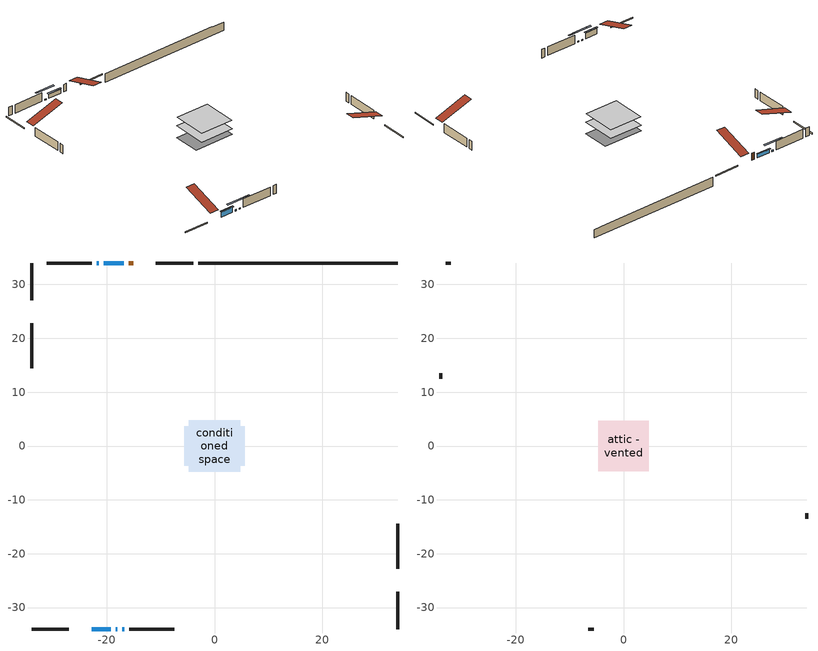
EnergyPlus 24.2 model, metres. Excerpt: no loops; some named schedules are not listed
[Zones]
conditioned space
 floor outside (Floor1 construction): -0.81,-0.81 -0.81,0.81 0.81,0.81 0.81,-0.81 z1.22
 floor adiabatic (AdiabaticFloorConstruction): -4.74,-4.74 -4.74,4.74 4.74,4.74 4.74,-4.74 z1.22
 floor foundation (Slab1 construction): -5.58,-3.66 -5.58,3.66 5.58,3.66 5.58,-3.66 z-1.22
 wall outside (RimJoist1 construction): -3.93,33.98 -10.87,33.98 / -33.98,-33.98 -27.05,-33.98 / -33.98,33.98 -33.98,27.05 / 33.98,-33.98 33.98,-27.05 z1.22:1.52
 wall outside (AdiabaticWallConstruction 1): -15.11,33.98 -15.95,33.98 z1.22:3.25
 wall outside (AdiabaticWallConstruction): -16.88,33.98 -20.57,33.98 z1.22:2.3; -22.8,-33.98 -19.31,-33.98 z1.22:2.76; -21.49,33.98 -21.84,33.98 / -18.38,-33.98 -18.04,-33.98 / -17.12,-33.98 -16.77,-33.98 z1.22:1.52
 wall outside (Wall1 construction): -22.76,33.98 -31.14,33.98 / -15.84,-33.98 -7.46,-33.98 / -33.98,22.8 -33.98,14.42 / 33.98,-22.8 33.98,-14.42 z1.22:3.66
 wall foundation (FoundationWall1 construction): -3,33.98,-1.22 -3,33.98,1.22 30.28,33.98,1.22 30.28,33.98,1.14 33.98,33.98,1.14 33.98,33.98,-1.22
 window (WindowConstruction): -16.88,33.98 -20.57,33.98 z1.22:2.3
 window (WindowConstruction 1): -22.8,-33.98 -19.31,-33.98 z1.22:2.76
 window (WindowConstruction 2): -21.5,33.98 -21.83,33.98 z1.22:1.52
 window (WindowConstruction 3): -18.38,-33.98 -18.04,-33.98 z1.22:1.52
 window (WindowConstruction 4): -17.11,-33.98 -16.77,-33.98 z1.22:1.52
 door (Door): -15.11,33.98 -15.95,33.98 z1.22:3.25
 ceiling adiabatic (AdiabaticFloorConstruction): 4.74,-4.74 4.74,4.74 -4.74,4.74 -4.74,-4.74 z1.22
attic - vented
 floor to conditioned space (Floor2 construction Reversed): -4.65,-4.65 -4.65,4.65 4.65,4.65 4.65,-4.65 z3.66
 wall outside (Wall2 construction): -32.07,33.98 -33.05,33.98 / -6.54,-33.98 -5.55,-33.98 / -33.98,13.49 -33.98,12.51 / 33.98,-13.49 33.98,-12.51 z1.22:3.66
 roof outside (Roof1 construction): -14.18,33.98,3.66 -14.18,24.92,6.68 -11.79,24.92,6.68 -11.79,33.98,3.66; -23.73,-33.98,3.66 -23.73,-24.92,6.68 -26.12,-24.92,6.68 -26.12,-33.98,3.66; -33.98,23.73,3.66 -24.92,23.73,6.68 -24.92,26.12,6.68 -33.98,26.12,3.66; 33.98,-23.73,3.66 24.92,-23.73,6.68 24.92,-26.12,6.68 33.98,-26.12,3.66
shading: -20.77,33.98 -16.68,33.98 -16.68,34.39 -20.77,34.39 z2.5; -19.11,-33.98 -23,-33.98 -23,-34.39 -19.11,-34.39 z2.96; -24.47,33.98 -18.86,33.98 -18.86,34.39 -24.47,34.39 z4.16; -15.4,-33.98 -21.02,-33.98 -21.02,-34.39 -15.4,-34.39 z4.16; -14.13,-33.98 -19.75,-33.98 -19.75,-34.39 -14.13,-34.39 z4.16
[Building]
Building 1: Terrain=Suburbs
[Site:Location]
Winnipeg Intl AP_MB: Latitude {deg}=49.91; Longitude {deg}=-97.24; Time Zone {hr}=-6; Elevation {m}=239; Keep Site Location Information=Yes
[Site:GroundTemperature:Shallow]
-2.46526, -5.11642, -5.32873, -4.07063, 0.979979, 6.00706, 10.3653, 13.1261, 13.3606, 11.1152, 6.8681, 1.99523
[Site:WaterMainsTemperature]
Calculation Method=Schedule; Temperature Schedule=mains temperature schedule
[Material] Roughness=Rough; Thermal Absorptance=0.9
Name | Thickness {m} | Conductivity {W/m-K} | Density {kg/m3} | Specific Heat {J/kg-K} | Solar Absorptance | Visible Absorptance
asphalt or fiberglass shingles | 0.00635 | 0.162714 | 1121.4 | 1465.45 | 0.84 | 0.84
ceiling loosefill ins | 0.254 | 0.0480833 | 16.02 | 1046.75 | 0.7 | 0.7
ceiling stud and cavity | 0.1397 | 0.190256 | 65.682 | 1177.47 | 0.7 | 0.7
concrete 4.0 in. | 0.1016 | 1.803125 | 2242.8 | 837.4 | 0.7 | 0.7
concrete 8.0 in. | 0.2032 | 1.803125 | 2242.8 | 837.4 | 0.7 | 0.7
door material | 0.04445 | 0.188738 | 512.64 | 1214.23 | 0.7 | 0.7
exterior vertical ins | 0.0460229 | 0.029427 | 32.04 | 1214.23 | 0.7 | 0.7
floor covering | 0.0127 | 0.0433444 | 54.468 | 1339.84 | 0.6 | 0.6
floor rigid ins | 0.051816 | 0.029427 | 32.04 | 1214.23 | 0.7 | 0.7
floor rigid ins 1; wall rigid ins | 0.512978 | 0.029427 | 32.04 | 1214.23 | 0.7 | 0.7
floor stud and cavity | 0.1397 | 0.353874 | 92.3553 | 1139.71 | 0.7 | 0.7
floor stud and cavity 1 | 0.1397 | 1.75129 | 37.0049 | 1207.88 | 0.7 | 0.7
furniture material conditioned space 1 | 0.1524 | 0.115458 | 640.8 | 1214.23 | 0.6 | 0.6
gypsum board | 0.0127 | 0.160291 | 801 | 837.4 | 0.6 | 0.6
gypsum board 1 | 0.0127 | 0.160291 | 801 | 837.4 | 0.7 | 0.7
osb sheathing 0.5 in. | 0.0127 | 0.115458 | 512.64 | 1214.23 | 0.7 | 0.7
osb sheathing 0.75 in. | 0.01905 | 0.115458 | 512.64 | 1214.23 | 0.7 | 0.7
osb sheathing 2.0 in. | 0.0508 | 0.115458 | 512.64 | 1214.23 | 0.7 | 0.7
rim joist stud and cavity | 0.0508 | 0.029095 | 125.044 | 1163.47 | 0.6 | 0.6
wall stud and cavity | 0.1397 | 0.09367 | 139.0536 | 1170.24 | 0.7 | 0.7
wall stud and cavity 1 | 0.0889 | 6.1454 | 50.32683 | 1063.81 | 0.6 | 0.6
wall stud and cavity 2 | 0.0889 | 0.380278 | 52.3479 | 1209.89 | 0.7 | 0.7
wall stud and cavity 3 | 0.0889 | 0.391764 | 83.0341 | 1211.67 | 0.7 | 0.7
wood siding | 0.0254 | 0.102417 | 544.68 | 1172.36 | 0.4 | 0.4
wood siding 1 | 0.00254 | 0.102417 | 544.68 | 1172.36 | 0.4 | 0.4
wood siding 2; wood siding 3; wood siding 4 | 0.0254 | 0.102417 | 544.68 | 1172.36 | 0.7 | 0.7
[WindowMaterial:SimpleGlazingSystem]
Name | U-Factor {W/m2-K} | Solar Heat Gain Coefficient
WindowMaterial | 3.27848 | 0.66
WindowMaterial 1 | 1.71135 | 0.58
WindowMaterial 2 | 5.97382 | 0.53
WindowMaterial 3 | 5.760331 | 0.53
[Construction]
AdiabaticFloorConstruction: floor stud and cavity 1, floor rigid ins 1, osb sheathing 0.75 in., floor covering
AdiabaticWallConstruction: wood siding 3, wall rigid ins, wall stud and cavity 2, gypsum board
AdiabaticWallConstruction 1: wood siding 4, wall rigid ins, wall stud and cavity 2, gypsum board
Door: door material
Floor1 construction: floor stud and cavity, floor rigid ins, osb sheathing 0.75 in., floor covering
Floor2 construction Reversed: gypsum board, ceiling stud and cavity, ceiling loosefill ins
FoundationWall1 construction: concrete 8.0 in., gypsum board 1
furniture construction conditioned space 1: furniture material conditioned space 1
PartitionWallConstruction: gypsum board, wall stud and cavity 3, gypsum board
RimJoist1 construction: wood siding 2, osb sheathing 2.0 in., rim joist stud and cavity
Roof1 construction: asphalt or fiberglass shingles
Slab1 construction: concrete 4.0 in.
Wall1 construction: wood siding, osb sheathing 0.5 in., wall stud and cavity, gypsum board
Wall2 construction: wood siding 1, wall stud and cavity 1
WindowConstruction: WindowMaterial
WindowConstruction 1: WindowMaterial 1
WindowConstruction 2; WindowConstruction 4: WindowMaterial 2
WindowConstruction 3: WindowMaterial 3
[Zone] Multiplier=1; Part of Total Floor Area=Yes
Name | Volume {m3}
attic - vented | 42.4448
conditioned space | 429.3
[Space]
Name | Zone | Volume {m3}
attic - vented 1 | attic - vented | 42.4448
conditioned space 1 | conditioned space | 429.3
[ZoneInfiltration:EffectiveLeakageArea]
infil attic - vented 1: Zone or Space=attic - vented 1; Schedule=Always On Discrete; Effective Air Leakage Area {cm2}=2885.33; Stack Coefficient=0.000379611; Wind Coefficient=1.31641e-05
[ZoneMixing]
whole house fan mix: Zone or Space=attic - vented; Schedule=Always On Continuous; Design Flow Rate Calculation Method=Flow/Zone; Design Flow Rate {m3/s}=0; Source Zone or Space=conditioned space
[SurfaceProperty:ExposedFoundationPerimeter]
Slab1: Exposed Perimeter Calculation Method=TotalExposedPerimeter; Total Exposed Perimeter {m}=36.984
[InternalMass] Zone or ZoneList=conditioned space; Space or SpaceList=conditioned space 1
Name | Construction | Surface Area {m2}
furniture mass conditioned space 1 | furniture construction conditioned space 1 | 69.7163
partition wall mass | PartitionWallConstruction | 174.291
[Lights]
interior lighting: Zone or ZoneList or Space or SpaceList=conditioned space 1; Schedule=interior lighting schedule; Design Level Calculation Method=LightingLevel; Lighting Level {W}=343.2; Return Air Fraction=0; Fraction Radiant=0.6; Fraction Visible=0.2; Fraction Replaceable=1
[People]
occupants: Zone or ZoneList or Space or SpaceList=conditioned space 1; Number of People Schedule=occupants schedule; Number of People Calculation Method=People; Number of People=3; Fraction Radiant=0.314171; Sensible Heat Fraction=0.56303; Activity Level Schedule=occupants activity schedule; Carbon Dioxide Generation Rate {m3/s-W}=0; Enable ASHRAE 55 Comfort Warnings=No; Mean Radiant Temperature Calculation Type=EnclosureAveraged
[ElectricEquipment] Zone or ZoneList or Space or SpaceList=conditioned space 1; Design Level Calculation Method=EquipmentLevel
Name | Schedule | Design Level {W} | Fraction Latent | Fraction Radiant | Fraction Lost
clothes dryer | clothes dryer schedule | 140.772 | 0.015 | 0.081 | 0.85
clothes washer | clothes washer schedule | 32.1985 | 0.03 | 0.162 | 0.7
cooking range | cooking range schedule | 215.147 | 0.08 | 0.432 | 0.2
dishwasher | dishwasher schedule | 66.8632 | 0.3 | 0.18 | 0.4
fridge | fridge schedule | 72.9452 | 0 | 0.6 | 0
mech vent house fan | mech vent house fan schedule | 10 | 0 | 0 | 1
mech vent house fan cfis | mech vent house fan cfis schedule | 0 | 0 | 0 | 0
misc plug loads | misc plug loads schedule | 494.7 | 0.045 | 0.513 | 0.1
whole house fan | Always On Discrete | 0 | 0 | 0 | 1
[OtherEquipment] Zone or ZoneList or Space or SpaceList=conditioned space 1; Design Level Calculation Method=EquipmentLevel
Name | Fuel Type | Schedule | Design Level {W} | Fraction Latent | Fraction Radiant | Fraction Lost
clothes dryer 1 | Electricity | clothes dryer schedule | 0 | 0.015 | 0.081 | 0.85
cooking range 1 | Electricity | cooking range schedule | 0 | 0.08 | 0.432 | 0.2
general water use latent | None | general water use schedule | 62.594 | 1 | 0 | 0
general water use sensible | None | general water use schedule | -61.6891 | 0 | 0.6 | 0
mech vent house fan latent load | None | Always On Discrete | 0 | 1 | 0 | 0
mech vent house fan sensible load | None | Always On Discrete | 0 | 0 | 0 | 0
water heater energy adjustment1 | NaturalGas | Always On Discrete | 0.01 | 0 | 0 | 1
[ZoneInfiltration:DesignFlowRate] Zone or ZoneList or Space or SpaceList=conditioned space 1; Schedule=Always On Discrete; Design Flow Rate Calculation Method=Flow/Zone; Design Flow Rate {m3/s}=0
infil flow; natural vent flow; whole house fan flow
[AvailabilityManager:Scheduled]
central ac and furnace airloop Availability Manager: Schedule=Always On Discrete
[Foundation:Kiva]
Foundation Kiva 1: Initial Indoor Air Temperature {C}=21; Wall Height Above Grade {m}=1.21999; Wall Depth Below Slab {m}=0.2032; Custom Block Material Name 1=exterior vertical ins; Custom Block Depth 1 {m}=2.43998; Custom Block X Position 1 {m}=0.2159; Custom Block Z Position 1 {m}=0
[Foundation:Kiva:Settings]
Soil Conductivity {W/m-K}=0.849921; Soil Density {kg/m3}=1842.3; Soil Specific Heat {J/kg-K}=418.7; Ground Solar Absorptivity=0.9; Ground Thermal Absorptivity=0.9; Ground Surface Roughness {m}=0.03; Far-Field Width {m}=40; Deep-Ground Boundary Condition=ZeroFlux; Deep-Ground Depth {m}=40; Minimum Cell Dimension {m}=0.2; Maximum Cell Growth Coefficient=3; Simulation Timestep=Timestep
[Exterior:Lights]
exterior lighting: Schedule=exterior lighting schedule; Design Level {W}=75.6
[EnergyManagementSystem:GlobalVariable]
central_ac_and_furnace_airloop_Fan_RTF
infil_program_Qfan
infil_program_Qinf
natural_vent_program_Qnv
natural_vent_program_Qwhf
[EnergyManagementSystem:Sensor]
Name | Output:Variable or Output:Meter Index Key | Output:Variable or Output:Meter
airflow_gain | infil flow | Infiltration Sensible Heat Gain Energy
airflow_gain_1 | natural vent flow | Infiltration Sensible Heat Gain Energy
airflow_gain_2 | whole house fan flow | Infiltration Sensible Heat Gain Energy
airflow_loss | infil flow | Infiltration Sensible Heat Loss Energy
airflow_loss_1 | natural vent flow | Infiltration Sensible Heat Loss Energy
airflow_loss_2 | whole house fan flow | Infiltration Sensible Heat Loss Energy
clg_load_cond |  | Cooling:EnergyTransfer:Zone:CONDITIONED SPACE
clg_sp_s; clg_sp_s_1 | cooling setpoint | Schedule Value
clothes_dryer_exhaust_0_sch_s | clothes dryer exhaust 0 schedule | Schedule Value
cool_season | cooling season schedule | Schedule Value
htg_load_cond |  | Heating:EnergyTransfer:Zone:CONDITIONED SPACE
htg_sp_s; htg_sp_s_1 | heating setpoint | Schedule Value
ig_ee_conv | clothes dryer | Electric Equipment Convective Heating Energy
ig_ee_conv_2 | cooking range | Electric Equipment Convective Heating Energy
ig_ee_conv_4 | fridge | Electric Equipment Convective Heating Energy
ig_ee_conv_5 | misc plug loads | Electric Equipment Convective Heating Energy
ig_ee_conv_6 | whole house fan | Electric Equipment Convective Heating Energy
ig_ee_rad | clothes dryer | Electric Equipment Radiant Heating Energy
ig_ee_rad_2 | cooking range | Electric Equipment Radiant Heating Energy
ig_ee_rad_4 | fridge | Electric Equipment Radiant Heating Energy
ig_ee_rad_5 | misc plug loads | Electric Equipment Radiant Heating Energy
ig_ee_rad_6 | whole house fan | Electric Equipment Radiant Heating Energy
ig_lgt_conv | interior lighting | Lights Convective Heating Energy
ig_lgt_rad | interior lighting | Lights Radiant Heating Energy
ig_lgt_vis | interior lighting | Lights Visible Radiation Heating Energy
ig_oe_conv | clothes dryer 1 | Other Equipment Convective Heating Energy
ig_oe_conv_1 | cooking range 1 | Other Equipment Convective Heating Energy
ig_oe_conv_2 | general water use latent | Other Equipment Convective Heating Energy
ig_oe_conv_3 | general water use sensible | Other Equipment Convective Heating Energy
ig_oe_conv_4 | water heater energy adjustment1 | Other Equipment Convective Heating Energy
ig_oe_rad | clothes dryer 1 | Other Equipment Radiant Heating Energy
ig_oe_rad_1 | cooking range 1 | Other Equipment Radiant Heating Energy
ig_oe_rad_2 | general water use latent | Other Equipment Radiant Heating Energy
ig_oe_rad_3 | general water use sensible | Other Equipment Radiant Heating Energy
ig_oe_rad_4 | water heater energy adjustment1 | Other Equipment Radiant Heating Energy
ig_ppl_conv | occupants | People Convective Heating Energy
ig_ppl_rad | occupants | People Radiant Heating Energy
im_conv | furniture mass conditioned space 1 | Surface Inside Face Convection Heat Gain Energy
im_conv_1 | partition wall mass | Surface Inside Face Convection Heat Gain Energy
im_ig | furniture mass conditioned space 1 | Surface Inside Face Internal Gains Radiation Heat Gain Energy
im_ig_1 | partition wall mass | Surface Inside Face Internal Gains Radiation Heat Gain Energy
im_lgt | furniture mass conditioned space 1 | Surface Inside Face Lights Radiation Heat Gain Energy
im_lgt_1 | partition wall mass | Surface Inside Face Lights Radiation Heat Gain Energy
im_sol | furniture mass conditioned space 1 | Surface Inside Face Solar Radiation Heat Gain Energy
im_sol_1 | partition wall mass | Surface Inside Face Solar Radiation Heat Gain Energy
im_surf | furniture mass conditioned space 1 | Surface Inside Face Net Surface Thermal Radiation Heat Gain Energy
im_surf_1 | partition wall mass | Surface Inside Face Net Surface Thermal Radiation Heat Gain Energy
mv_conv | mech vent house fan | Electric Equipment Convective Heating Energy
mv_conv_1 | mech vent house fan cfis | Electric Equipment Convective Heating Energy
mv_conv_2 | mech vent house fan latent load | Other Equipment Convective Heating Energy
mv_conv_3 | mech vent house fan sensible load | Other Equipment Convective Heating Energy
mv_rad | mech vent house fan | Electric Equipment Radiant Heating Energy
mv_rad_1 | mech vent house fan cfis | Electric Equipment Radiant Heating Energy
mv_rad_2 | mech vent house fan latent load | Other Equipment Radiant Heating Energy
mv_rad_3 | mech vent house fan sensible load | Other Equipment Radiant Heating Energy
natural_vent_s | natural vent schedule | Schedule Value
out_pb_s |  | Site Outdoor Air Barometric Pressure
out_wt_s |  | Site Outdoor Air Humidity Ratio
site_vw_s |  | Site Wind Speed
ss_back_out | Window1 | Surface Window Shortwave from Zone Back Out Window Heat Transfer Rate
ss_back_out_1 | Window4 | Surface Window Shortwave from Zone Back Out Window Heat Transfer Rate
ss_back_out_2 | Window6 | Surface Window Shortwave from Zone Back Out Window Heat Transfer Rate
ss_back_out_3 | Window7 | Surface Window Shortwave from Zone Back Out Window Heat Transfer Rate
ss_back_out_4 | Window8 | Surface Window Shortwave from Zone Back Out Window Heat Transfer Rate
ss_conv | Door1 | Surface Inside Face Convection Heat Gain Energy
ss_conv_1 | Window1 | Surface Inside Face Convection Heat Gain Energy
ss_conv_2 | Window4 | Surface Inside Face Convection Heat Gain Energy
ss_conv_3 | Window6 | Surface Inside Face Convection Heat Gain Energy
ss_conv_4 | Window7 | Surface Inside Face Convection Heat Gain Energy
ss_conv_5 | Window8 | Surface Inside Face Convection Heat Gain Energy
ss_ig | Door1 | Surface Inside Face Internal Gains Radiation Heat Gain Energy
ss_ig_1 | Window1 | Surface Inside Face Internal Gains Radiation Heat Gain Energy
ss_ig_2 | Window4 | Surface Inside Face Internal Gains Radiation Heat Gain Energy
ss_ig_3 | Window6 | Surface Inside Face Internal Gains Radiation Heat Gain Energy
ss_ig_4 | Window7 | Surface Inside Face Internal Gains Radiation Heat Gain Energy
ss_ig_5 | Window8 | Surface Inside Face Internal Gains Radiation Heat Gain Energy
ss_lgt | Door1 | Surface Inside Face Lights Radiation Heat Gain Energy
ss_sol | Door1 | Surface Inside Face Solar Radiation Heat Gain Energy
ss_surf | Door1 | Surface Inside Face Net Surface Thermal Radiation Heat Gain Energy
ss_surf_1 | Window1 | Surface Inside Face Net Surface Thermal Radiation Heat Gain Energy
ss_surf_2 | Window4 | Surface Inside Face Net Surface Thermal Radiation Heat Gain Energy
ss_surf_3 | Window6 | Surface Inside Face Net Surface Thermal Radiation Heat Gain Energy
ss_surf_4 | Window7 | Surface Inside Face Net Surface Thermal Radiation Heat Gain Energy
ss_surf_5 | Window8 | Surface Inside Face Net Surface Thermal Radiation Heat Gain Energy
ss_trans_in | Window1 | Surface Window Transmitted Solar Radiation Rate
ss_trans_in_1 | Window4 | Surface Window Transmitted Solar Radiation Rate
ss_trans_in_2 | Window6 | Surface Window Transmitted Solar Radiation Rate
ss_trans_in_3 | Window7 | Surface Window Transmitted Solar Radiation Rate
ss_trans_in_4 | Window8 | Surface Window Transmitted Solar Radiation Rate
ss_trans_out | Window1 | Surface Inside Face Initial Transmitted Diffuse Transmitted Out Window Solar Radiation Rate
ss_trans_out_1 | Window4 | Surface Inside Face Initial Transmitted Diffuse Transmitted Out Window Solar Radiation Rate
ss_trans_out_2 | Window6 | Surface Inside Face Initial Transmitted Diffuse Transmitted Out Window Solar Radiation Rate
ss_trans_out_3 | Window7 | Surface Inside Face Initial Transmitted Diffuse Transmitted Out Window Solar Radiation Rate
ss_trans_out_4 | Window8 | Surface Inside Face Initial Transmitted Diffuse Transmitted Out Window Solar Radiation Rate
s_conv | Floor1 | Surface Inside Face Convection Heat Gain Energy
s_conv_1 | Floor2 | Surface Inside Face Convection Heat Gain Energy
s_conv_10 | Wall1:0 | Surface Inside Face Convection Heat Gain Energy
s_conv_11 | Wall1:180 | Surface Inside Face Convection Heat Gain Energy
s_conv_12 | Wall1:270 | Surface Inside Face Convection Heat Gain Energy
s_conv_13 | Wall1:90 | Surface Inside Face Convection Heat Gain Energy
s_conv_2 | FoundationWall1 | Surface Inside Face Convection Heat Gain Energy
s_conv_3 | inferred conditioned ceiling | Surface Inside Face Convection Heat Gain Energy
s_conv_4 | inferred conditioned floor | Surface Inside Face Convection Heat Gain Energy
s_conv_5 | RimJoist1:0 | Surface Inside Face Convection Heat Gain Energy
s_conv_6 | RimJoist1:180 | Surface Inside Face Convection Heat Gain Energy
s_conv_7 | RimJoist1:270 | Surface Inside Face Convection Heat Gain Energy
s_conv_8 | RimJoist1:90 | Surface Inside Face Convection Heat Gain Energy
s_conv_9 | Slab1 | Surface Inside Face Convection Heat Gain Energy
s_ig | Floor1 | Surface Inside Face Internal Gains Radiation Heat Gain Energy
s_ig_1 | Floor2 | Surface Inside Face Internal Gains Radiation Heat Gain Energy
s_ig_10 | Wall1:0 | Surface Inside Face Internal Gains Radiation Heat Gain Energy
s_ig_11 | Wall1:180 | Surface Inside Face Internal Gains Radiation Heat Gain Energy
s_ig_12 | Wall1:270 | Surface Inside Face Internal Gains Radiation Heat Gain Energy
s_ig_13 | Wall1:90 | Surface Inside Face Internal Gains Radiation Heat Gain Energy
s_ig_2 | FoundationWall1 | Surface Inside Face Internal Gains Radiation Heat Gain Energy
s_ig_3 | inferred conditioned ceiling | Surface Inside Face Internal Gains Radiation Heat Gain Energy
s_ig_4 | inferred conditioned floor | Surface Inside Face Internal Gains Radiation Heat Gain Energy
s_ig_5 | RimJoist1:0 | Surface Inside Face Internal Gains Radiation Heat Gain Energy
s_ig_6 | RimJoist1:180 | Surface Inside Face Internal Gains Radiation Heat Gain Energy
s_ig_7 | RimJoist1:270 | Surface Inside Face Internal Gains Radiation Heat Gain Energy
s_ig_8 | RimJoist1:90 | Surface Inside Face Internal Gains Radiation Heat Gain Energy
s_ig_9 | Slab1 | Surface Inside Face Internal Gains Radiation Heat Gain Energy
s_lgt | Floor1 | Surface Inside Face Lights Radiation Heat Gain Energy
s_lgt_1 | Floor2 | Surface Inside Face Lights Radiation Heat Gain Energy
s_lgt_10 | Wall1:0 | Surface Inside Face Lights Radiation Heat Gain Energy
s_lgt_11 | Wall1:180 | Surface Inside Face Lights Radiation Heat Gain Energy
s_lgt_12 | Wall1:270 | Surface Inside Face Lights Radiation Heat Gain Energy
s_lgt_13 | Wall1:90 | Surface Inside Face Lights Radiation Heat Gain Energy
s_lgt_2 | FoundationWall1 | Surface Inside Face Lights Radiation Heat Gain Energy
s_lgt_3 | inferred conditioned ceiling | Surface Inside Face Lights Radiation Heat Gain Energy
s_lgt_4 | inferred conditioned floor | Surface Inside Face Lights Radiation Heat Gain Energy
s_lgt_5 | RimJoist1:0 | Surface Inside Face Lights Radiation Heat Gain Energy
s_lgt_6 | RimJoist1:180 | Surface Inside Face Lights Radiation Heat Gain Energy
s_lgt_7 | RimJoist1:270 | Surface Inside Face Lights Radiation Heat Gain Energy
s_lgt_8 | RimJoist1:90 | Surface Inside Face Lights Radiation Heat Gain Energy
s_lgt_9 | Slab1 | Surface Inside Face Lights Radiation Heat Gain Energy
s_sol | Floor1 | Surface Inside Face Solar Radiation Heat Gain Energy
s_sol_1 | Floor2 | Surface Inside Face Solar Radiation Heat Gain Energy
s_sol_10 | Wall1:0 | Surface Inside Face Solar Radiation Heat Gain Energy
s_sol_11 | Wall1:180 | Surface Inside Face Solar Radiation Heat Gain Energy
s_sol_12 | Wall1:270 | Surface Inside Face Solar Radiation Heat Gain Energy
s_sol_13 | Wall1:90 | Surface Inside Face Solar Radiation Heat Gain Energy
s_sol_2 | FoundationWall1 | Surface Inside Face Solar Radiation Heat Gain Energy
s_sol_3 | inferred conditioned ceiling | Surface Inside Face Solar Radiation Heat Gain Energy
s_sol_4 | inferred conditioned floor | Surface Inside Face Solar Radiation Heat Gain Energy
s_sol_5 | RimJoist1:0 | Surface Inside Face Solar Radiation Heat Gain Energy
s_sol_6 | RimJoist1:180 | Surface Inside Face Solar Radiation Heat Gain Energy
s_sol_7 | RimJoist1:270 | Surface Inside Face Solar Radiation Heat Gain Energy
s_sol_8 | RimJoist1:90 | Surface Inside Face Solar Radiation Heat Gain Energy
s_sol_9 | Slab1 | Surface Inside Face Solar Radiation Heat Gain Energy
s_surf | Floor1 | Surface Inside Face Net Surface Thermal Radiation Heat Gain Energy
s_surf_1 | Floor2 | Surface Inside Face Net Surface Thermal Radiation Heat Gain Energy
s_surf_10 | Wall1:0 | Surface Inside Face Net Surface Thermal Radiation Heat Gain Energy
s_surf_11 | Wall1:180 | Surface Inside Face Net Surface Thermal Radiation Heat Gain Energy
s_surf_12 | Wall1:270 | Surface Inside Face Net Surface Thermal Radiation Heat Gain Energy
s_surf_13 | Wall1:90 | Surface Inside Face Net Surface Thermal Radiation Heat Gain Energy
s_surf_2 | FoundationWall1 | Surface Inside Face Net Surface Thermal Radiation Heat Gain Energy
s_surf_3 | inferred conditioned ceiling | Surface Inside Face Net Surface Thermal Radiation Heat Gain Energy
s_surf_4 | inferred conditioned floor | Surface Inside Face Net Surface Thermal Radiation Heat Gain Energy
s_surf_5 | RimJoist1:0 | Surface Inside Face Net Surface Thermal Radiation Heat Gain Energy
s_surf_6 | RimJoist1:180 | Surface Inside Face Net Surface Thermal Radiation Heat Gain Energy
s_surf_7 | RimJoist1:270 | Surface Inside Face Net Surface Thermal Radiation Heat Gain Energy
s_surf_8 | RimJoist1:90 | Surface Inside Face Net Surface Thermal Radiation Heat Gain Energy
s_surf_9 | Slab1 | Surface Inside Face Net Surface Thermal Radiation Heat Gain Energy
[EnergyManagementSystem:Actuator]
Name | Actuated Component Unique | Actuated Component Type | Actuated Component Control Type
fridge_schedule_act | fridge schedule | Schedule:Constant | Schedule Value
infil_flow_act | infil flow | Zone Infiltration | Air Exchange Flow Rate
mech_vent_house_fan_cfis_act | mech vent house fan cfis | ElectricEquipment | Electricity Rate
mech_vent_house_fan_latent_load_act | mech vent house fan latent load | OtherEquipment | Power Level
mech_vent_house_fan_sensible_load_act | mech vent house fan sensible load | OtherEquipment | Power Level
natural_vent_flow_act | natural vent flow | Zone Infiltration | Air Exchange Flow Rate
water_heater_ec_adj_act | water heater energy adjustment1 | OtherEquipment | Power Level
whole_house_fan_act | whole house fan | ElectricEquipment | Electricity Rate
whole_house_fan_flow_act | whole house fan flow | Zone Infiltration | Air Exchange Flow Rate
